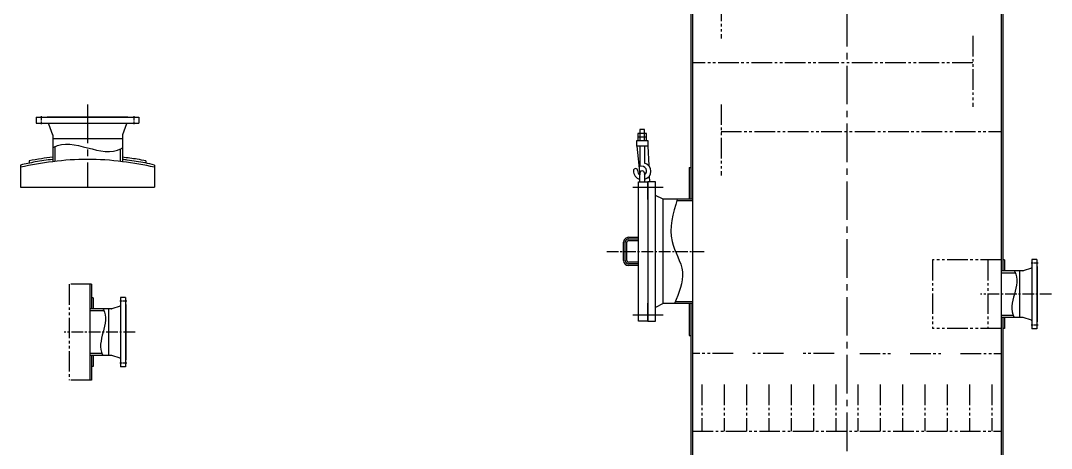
# Model space of a CAD drawing. Extents: x 45567 to 121349, y -17555 to 19241.
# Drawn here: x 63934 to 69947, y 9251 to 11748 of the extents above; entities that cross this region are included whole.
import ezdxf

# ---------------------------------------------------------------- set-up
doc = ezdxf.new("R2010")
doc.units = 0
doc.header["$LTSCALE"] = 30
doc.header["$MEASUREMENT"] = 0
for name, pattern in [('CENTER2', [1.125, 0.75, -0.125, 0.125, -0.125]), ('DASHDOT-S', [14, 10, -2, 0, -2]), ('LIDIVIDE', [0.65, 0.4, -0.05, 0.05, -0.05, 0.05, -0.05])]:
    doc.linetypes.add(name, pattern=pattern)
for name, color, linetype in [('1', 2, 'CONTINUOUS'), ('2', 1, 'CONTINUOUS'), ('3', 3, 'CENTER2'), ('4', 3, 'CENTER2'), ('5', 6, 'LIDIVIDE')]:
    doc.layers.add(name, color=color, linetype=linetype)

msp = doc.modelspace()

# ---------------------------------------------------------------- linework, layer by layer
at = {"layer": '1'}
for p, q in [((63933.846619, 10905.170913), (63933.846619, 10776.587115)), ((64714.658543, 10905.170913), (64714.658543, 10776.587115)), ((63933.846619, 10776.587115), (64714.658543, 10776.587115))]:
    msp.add_line(p, q, dxfattribs=at)
for points in [[(64121.052581, 11005.646769), (64127.052581, 11009.246769), (64521.452581, 11002.046769), (64527.452581, 11005.646769)], [(67764.084047, 10705.780465), (67733.999038, 10459.224016), (67794.315827, 10281.448494), (67747.64728, 10096.180465)], [(69730.617559, 10287.481075), (69733.317559, 10282.981075), (69727.917559, 10018.981075), (69730.617559, 10014.481075)], [(64414.805654, 10065.829866), (64417.505654, 10061.329866), (64412.105654, 9797.329866), (64414.805654, 9792.829866)]]:
    msp.add_spline(points, degree=3, dxfattribs=at)
at = {"layer": '2'}
for p, q in [((67853.460792, 13750.980465), (67853.460792, -3339.019535)), ((69653.460792, 13750.980465), (69653.460792, -7749.019535)), ((69663.460792, 12284.130465), (69663.460792, 10287.480465)), ((67843.460792, 11996.180465), (67843.460792, 10705.780465)), ((64024.252581, 11184.745599), (64624.252581, 11184.745599)), ((64024.252581, 11184.745599), (64024.252581, 11149.345599)), ((64089.252581, 11186.345599), (64559.252581, 11186.345599)), ((64089.252581, 11186.345599), (64089.252581, 11184.745599)), ((64559.252581, 11186.345599), (64559.252581, 11184.745599)), ((64624.252581, 11184.745599), (64624.252581, 11149.345599)), ((64024.252581, 11149.345599), (64624.252581, 11149.345599)), ((64096.843021, 11146.414774), (64120.770127, 11082.104765)), ((64551.662142, 11146.414774), (64527.735036, 11082.104765)), ((64121.052581, 11080.53559), (64121.052581, 10924.726073)), ((64527.452581, 11080.53559), (64527.452581, 10924.726073)), ((64121.052581, 11059.345599), (64527.452581, 11059.345599)), ((64133.552581, 11012.738371), (64133.552581, 10926.127792)), ((64514.952581, 10998.555167), (64514.952581, 10926.127792)), ((63984.252581, 10929.524532), (63984.252581, 10916.264156)), ((64664.252581, 10929.52456), (64664.252581, 10916.264349)), ((67833.460792, 10890.980465), (67843.460792, 10890.980465)), ((67833.460792, 10890.980465), (67833.460792, 10705.780465)), ((67593.460792, 10702.877607), (67593.460792, 10099.083322)), ((67480.249363, 10483.228084), (67538.306506, 10483.228084)), ((67480.249363, 10463.875703), (67538.306506, 10463.875703)), ((67451.220792, 10347.761417), (67451.220792, 10454.199512)), ((67470.573173, 10347.761417), (67470.573173, 10454.199512)), ((69673.460792, 10350.980465), (69663.460792, 10350.980465)), ((69673.460792, 10350.980465), (69673.460792, 10287.480465)), ((69861.860792, 10353.480465), (69832.960792, 10353.480465)), ((69832.960792, 10353.480465), (69832.960792, 9948.480465)), ((69861.860792, 10353.480465), (69861.860792, 9948.480465)), ((67538.306506, 10338.085227), (67480.249363, 10338.085227)), ((67538.306506, 10318.732846), (67480.249363, 10318.732846)), ((69780.777862, 10287.480465), (69653.460792, 10287.480465)), ((69761.460792, 10287.480465), (69761.460792, 10014.480465)), ((69829.7959, 10302.497197), (69782.112971, 10287.683084)), ((69863.460792, 10312.980465), (69861.860792, 10312.980465)), ((69863.460792, 10312.980465), (69863.460792, 9988.980465)), ((69737.437701, 10274.780465), (69653.460792, 10274.780465)), ((64337.648887, 10209.093149), (64337.648887, 9649.565363)), ((64347.648887, 10209.093149), (64347.648887, 10065.829256)), ((64357.648887, 10129.329256), (64347.648887, 10129.329256)), ((64357.648887, 10129.329256), (64357.648887, 10065.829256)), ((64546.048887, 10131.829256), (64517.148887, 10131.829256)), ((64517.148887, 10131.829256), (64517.148887, 9726.829256)), ((64546.048887, 10131.829256), (64546.048887, 9726.829256)), ((64464.965958, 10065.829256), (64337.648887, 10065.829256)), ((64421.625797, 10053.129256), (64337.648887, 10053.129256)), ((64445.648887, 10065.829256), (64445.648887, 9792.829256)), ((64513.983996, 10080.845989), (64466.301066, 10066.031875)), ((64547.648887, 10091.329256), (64546.048887, 10091.329256)), ((64547.648887, 10091.329256), (64547.648887, 9767.329256)), ((67833.460792, 10096.180465), (67833.460792, 9910.980465)), ((67843.460792, 10096.180465), (67843.460792, 7756.599267)), ((69723.797948, 10027.180465), (69653.460792, 10027.180465)), ((69780.777862, 10014.480465), (69653.460792, 10014.480465)), ((69663.460792, 10014.480465), (69663.460792, 7750.980465)), ((69673.460792, 10014.480465), (69673.460792, 9950.980465)), ((69829.7959, 9999.463732), (69782.112971, 10014.277846)), ((69863.460792, 9988.980465), (69861.860792, 9988.980465)), ((69673.460792, 9950.980465), (69663.460792, 9950.980465)), ((69861.860792, 9948.480465), (69832.960792, 9948.480465)), ((67833.460792, 9910.980465), (67843.460792, 9910.980465)), ((64407.986043, 9805.529256), (64337.648887, 9805.529256)), ((64464.965958, 9792.829256), (64337.648887, 9792.829256)), ((64347.648887, 9792.829256), (64347.648887, 9649.565363)), ((64357.648887, 9792.829256), (64357.648887, 9729.329256)), ((64513.983996, 9777.812523), (64466.301066, 9792.626637)), ((64547.648887, 9767.329256), (64546.048887, 9767.329256)), ((64357.648887, 9729.329256), (64347.648887, 9729.329256)), ((64546.048887, 9726.829256), (64517.148887, 9726.829256))]:
    msp.add_line(p, q, dxfattribs=at)
at = {"layer": '2', "ltscale": 5}
for p, q in [((67584.850931, 11089.320464), (67534.050931, 11089.320464)), ((67534.050931, 11089.320464), (67534.050931, 11048.680464)), ((67534.050931, 11069.000464), (67584.850931, 11069.000464)), ((67572.150931, 11112.180464), (67546.750931, 11112.180464)), ((67546.750931, 11112.180464), (67546.750931, 11048.680464)), ((67572.150931, 11048.680464), (67572.150931, 11112.180464)), ((67584.850931, 11048.680464), (67584.850931, 11089.320464)), ((67527.824561, 11048.680464), (67559.450931, 11048.680464)), ((67527.824561, 11015.660464), (67527.824561, 11048.680464)), ((67592.002103, 11015.660464), (67527.824561, 11015.660464)), ((67527.824561, 11015.660464), (67545.270415, 10847.654313)), ((67546.750931, 11015.660464), (67546.750931, 10897.550464)), ((67559.450931, 11048.680464), (67592.002103, 11048.680464)), ((67572.150931, 11015.660464), (67572.150931, 10916.600464)), ((67592.002103, 11048.680464), (67592.002103, 11015.660464)), ((67592.002103, 11015.660464), (67597.551465, 10901.91949)), ((67546.750931, 10807.380464), (67546.750931, 10858.180464)), ((67572.150931, 10858.180464), (67572.150931, 10807.380464)), ((67600.587569, 10839.690837), (67602.163975, 10807.380464)), ((67538.306506, 10807.380464), (67590.557934, 10807.380464)), ((67538.306506, 9994.580465), (67538.306506, 10807.380464)), ((67590.557934, 10807.380464), (67590.557934, 10705.780465)), ((67637.971268, 10807.380464), (67593.460792, 10807.380464)), ((67593.460792, 10807.380464), (67593.460792, 9994.580465)), ((67637.971268, 9994.580465), (67637.971268, 10807.380464)), ((67590.557934, 10705.780465), (67593.460792, 10702.877607)), ((67682.481744, 10705.780465), (67637.971268, 10728.035703)), ((67853.460792, 10705.780465), (67682.481744, 10705.780465)), ((67682.481744, 10096.180465), (67682.481744, 10705.780465)), ((67853.460792, 10695.780465), (67761.146789, 10695.780465)), ((67853.460792, 10106.180465), (67751.93814, 10106.180465)), ((67593.460792, 10099.083322), (67590.557934, 10096.180465)), ((67590.557934, 10096.180465), (67590.557934, 9994.580465)), ((67682.481744, 10096.180465), (67637.971268, 10073.925227)), ((67853.460792, 10096.180465), (67682.481744, 10096.180465)), ((67590.557934, 9994.580465), (67538.306506, 9994.580465)), ((67593.460792, 9994.580465), (67637.971268, 9994.580465))]:
    msp.add_line(p, q, dxfattribs=at)
at = {"layer": '2'}
for centre, radius, start, end in [((64092.625475, 11144.845599), 4.5, 20.4081616194, 90), ((64555.879688, 11144.845599), 4.5, 90, 159.5918383806), ((64116.552581, 11080.53559), 4.5, 0, 20.4081616194), ((64531.952581, 11080.53559), 4.5, 159.5918383806, 180), ((64324.252581, 9377.05903), 1560.949556, 82.5201694333, 97.4798305667), ((67480.249363, 10454.199513), 29.028571, 90.0000007671, 180.0000007671), ((67480.249363, 10454.199512), 9.67619, 90.0000007671, 180.0000007671), ((67480.249363, 10347.761417), 29.028571, 180.0000007671, 270.0000007671), ((67480.249363, 10347.761417), 9.67619, 180.0000007671, 270.0000007671), ((69780.777862, 10291.980465), 4.5, 270, 287.2589542936), ((69828.460792, 10306.794579), 4.5, 287.2589542936, 0), ((64464.965958, 10070.329256), 4.5, 270, 287.2589542936), ((64512.648887, 10085.14337), 4.5, 287.2589542936, 0), ((69780.777862, 10009.980465), 4.5, 72.7410457064, 90), ((69828.460792, 9995.166351), 4.5, 0, 72.7410457064), ((64464.965958, 9788.329256), 4.5, 72.7410457064, 90), ((64512.648887, 9773.515142), 4.5, 0, 72.7410457064)]:
    msp.add_arc(centre, radius, start, end, dxfattribs=at)
at = {"layer": '2', "ltscale": 5}
for centre, radius, start, end in [((67521.350931, 10872.150464), 12.7, 0, 180), ((67556.275931, 10870.562964), 28.619063, 303.6900675264, 109.4400348263), ((67561.567597, 10868.975464), 48.786756, 282.5288077081, 77.4711922919), ((67559.425521, 10870.543907), 50.8, 178.1877101923, 255.5520850983), ((67559.238075, 10868.869037), 25.4, 172.5772075938, 240.5528947596), ((67559.450931, 10858.180464), 12.7, 0, 180)]:
    msp.add_arc(centre, radius, start, end, dxfattribs=at)
at = {"layer": '2'}
for start_param, end_param in [(4.940130336, 5.1610776783), (4.2637002824, 4.4846476248)]:
    msp.add_ellipse((64324.252581, 10486.345599), major_axis=(-900, 0), ratio=0.5, start_param=start_param, end_param=end_param, dxfattribs=at)
for points, knots in [([(64121.052581, 10950.72729), (64097.915637, 10948.237522), (64076.439853, 10945.351916), (64031.227722, 10938.384304), (64007.555146, 10934.195312), (63984.252581, 10929.524532)], [4.93843685125, 4.93843685125, 4.93843685125, 4.93843685125, 5.01137719307, 5.01137719307, 5.09366039059, 5.09366039059, 5.09366039059, 5.09366039059]), ([(64664.252581, 10929.52456), (64647.738352, 10932.834813), (64631.038249, 10935.903058), (64586.161267, 10943.41261), (64557.704482, 10947.419458), (64527.452581, 10950.727156)], [4.33111769915, 4.33111769915, 4.33111769915, 4.33111769915, 4.38943112162, 4.38943112162, 4.48634103901, 4.48634103901, 4.48634103901, 4.48634103901]), ([(64121.052581, 10937.812397), (64086.606102, 10933.851359), (64052.61552, 10928.881581), (63990.25261, 10917.747159), (63961.717082, 10911.816018), (63933.846619, 10905.170913)], [4.93843685125, 4.93843685125, 4.93843685125, 4.93843685125, 5.05536138551, 5.05536138551, 5.15736286382, 5.15736286382, 5.15736286382, 5.15736286382]), ([(64714.658543, 10905.170735), (64696.645359, 10909.465686), (64678.354592, 10913.462621), (64626.001182, 10923.889057), (64591.381029, 10929.603519), (64546.662833, 10935.520685), (64537.07547, 10936.705784), (64527.452581, 10937.812249)], [4.2674149067, 4.2674149067, 4.2674149067, 4.2674149067, 4.33334059713, 4.33334059713, 4.45367739519, 4.45367739519, 4.48634103901, 4.48634103901, 4.48634103901, 4.48634103901])]:
    msp.add_open_spline(points, degree=3, knots=knots, dxfattribs=at)
at = {"layer": '3', "ltscale": 10}
for p, q in [((68753.460792, 14522.227649), (68753.460792, -13479.100933)), ((64324.252581, 11257.592784), (64324.252581, 10776.587115))]:
    msp.add_line(p, q, dxfattribs=at)
at = {"layer": '3', "linetype": 'DASHDOT-S'}
for p, q in [((67682.481744, 10773.513798), (67504.439839, 10773.513798)), ((67480.249363, 10473.551893), (67538.306506, 10473.551893)), ((67460.896982, 10347.761417), (67460.896982, 10454.199512)), ((67538.306506, 10328.409036), (67480.249363, 10328.409036)), ((67682.481744, 10028.447132), (67504.439839, 10028.447132))]:
    msp.add_line(p, q, dxfattribs=at)
at = {"layer": '3', "ltscale": 1050}
for p, q in [((67682.481744, 10773.513798), (67504.439839, 10773.513798)), ((67682.481744, 10028.447132), (67504.439839, 10028.447132))]:
    msp.add_line(p, q, dxfattribs=at)
at = {"layer": '3', "ltscale": 3}
for p, q in [((67353.007161, 10400.980465), (67920.181618, 10400.980465)), ((69946.520174, 10150.980465), (69533.095435, 10150.980465)), ((64601.765757, 9929.329256), (64188.341018, 9929.329256))]:
    msp.add_line(p, q, dxfattribs=at)
at = {"layer": '3', "linetype": 'DASHDOT-S'}
for centre, start, end in [((67480.249363, 10454.199513), 90.0000007671, 180.0000007671), ((67480.249363, 10347.761417), 180.0000007671, 270.0000007671)]:
    msp.add_arc(centre, 19.352381, start, end, dxfattribs=at)
at = {"layer": '4'}
for p, q in [((64054.252581, 11191.345599), (64054.252581, 11144.345599)), ((64594.252581, 11191.345599), (64594.252581, 11144.345599)), ((69868.460792, 10331.980465), (69827.960792, 10331.980465)), ((64552.648887, 10110.329256), (64512.148887, 10110.329256)), ((69868.460792, 9969.980465), (69827.960792, 9969.980465)), ((64552.648887, 9748.329256), (64512.148887, 9748.329256))]:
    msp.add_line(p, q, dxfattribs=at)
at = {"layer": '5', "ltscale": 10}
for p, q in [((68019.346422, 12059.156251), (68019.346422, 11644.234383)), ((69487.575161, 11659.156251), (69487.575161, 11244.234383)), ((69487.575161, 11500.980465), (67853.460792, 11500.980465)), ((68019.346422, 11259.156251), (68019.346422, 10844.234383)), ((68019.346422, 11100.980465), (69653.460792, 11100.980465)), ((69253.460792, 10350.980465), (69253.460792, 9950.980465)), ((69653.460792, 10350.980465), (69253.460792, 10350.980465)), ((69576.739965, 10350.980465), (69576.739965, 9950.980465)), ((64347.648887, 10209.093149), (64217.075777, 10209.093149)), ((64217.075777, 10209.093149), (64217.075777, 9649.565363)), ((69653.460792, 9950.980465), (69253.460792, 9950.980465)), ((68090.384389, 9805.824557), (67853.460792, 9805.824557)), ((68384.521187, 9805.824557), (68193.098825, 9805.824557)), ((68678.657984, 9805.824557), (68487.235622, 9805.824557)), ((68828.263599, 9805.824557), (69019.685961, 9805.824557)), ((69122.400396, 9805.824557), (69313.822759, 9805.824557)), ((69416.537194, 9805.824557), (69653.460792, 9805.824557)), ((64347.648887, 9649.565363), (64217.075777, 9649.565363)), ((67908.460792, 9623.413449), (67908.460792, 9350.980465)), ((68038.460792, 9623.413449), (68038.460792, 9350.980465)), ((68168.460792, 9623.413449), (68168.460792, 9350.980465)), ((68298.460792, 9623.413449), (68298.460792, 9350.980465)), ((68428.460792, 9623.413449), (68428.460792, 9350.980465)), ((68558.460792, 9623.413449), (68558.460792, 9350.980465)), ((68688.460792, 9623.413449), (68688.460792, 9350.980465)), ((68818.460792, 9623.413449), (68818.460792, 9350.980465)), ((68948.460792, 9623.413449), (68948.460792, 9350.980465)), ((69078.460792, 9623.413449), (69078.460792, 9350.980465)), ((69208.460792, 9623.413449), (69208.460792, 9350.980465)), ((69338.460792, 9623.413449), (69338.460792, 9350.980465)), ((69468.460792, 9623.413449), (69468.460792, 9350.980465)), ((69598.460792, 9623.413449), (69598.460792, 9350.980465)), ((67853.460792, 9350.980465), (69653.460792, 9350.980465))]:
    msp.add_line(p, q, dxfattribs=at)

doc.saveas('drawing.dxf')
